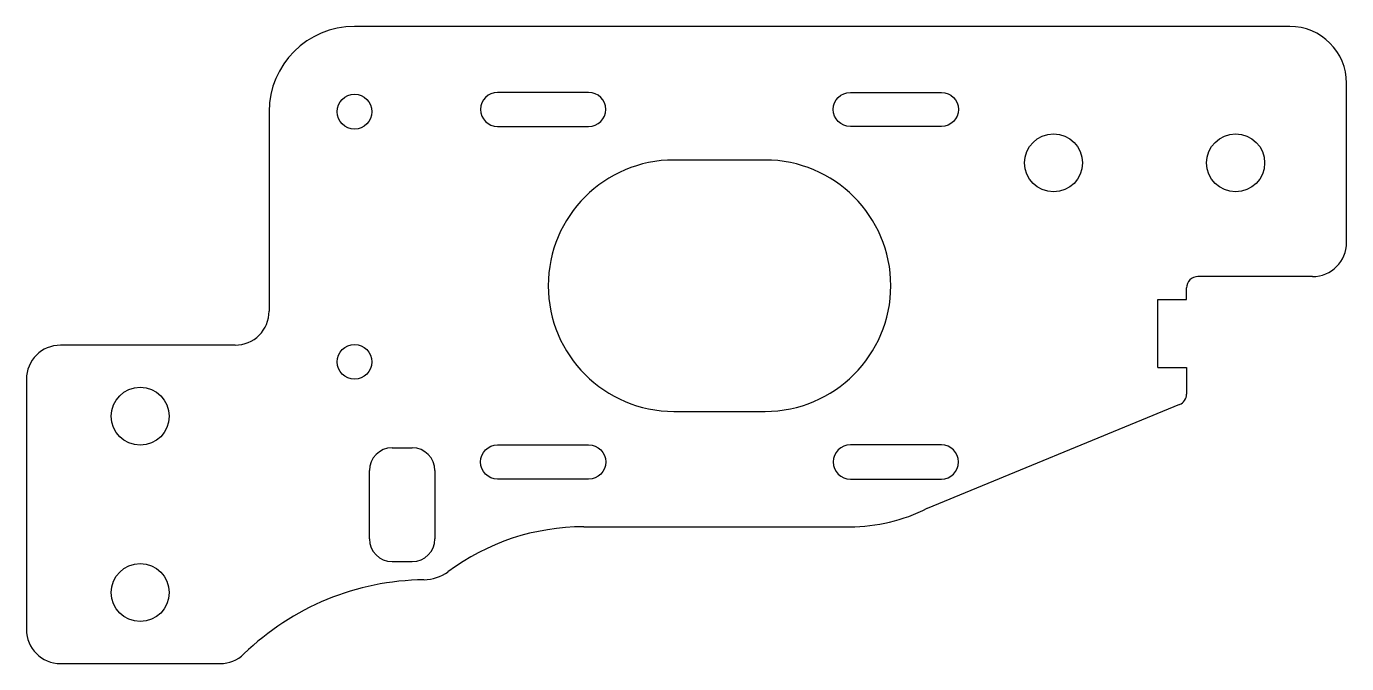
# Model space of a CAD drawing. Header units: millimetres. Extents: x -78 to 38, y 314 to 370.
import ezdxf

# ---------------------------------------------------------------- set-up
doc = ezdxf.new("R2010")
doc.units = ezdxf.units.MM
doc.layers.get('0').update_dxf_attribs({"linetype": 'CONTINUOUS'})

msp = doc.modelspace()

# ---------------------------------------------------------------- linework, layer by layer
for p, q in [((33, 370.03), (-49.17, 370.03)), ((38, 351.03), (38, 365.03)), ((-56.67, 362.53), (-56.67, 345)), ((35, 348.03), (24.94, 348.03)), ((23.94, 346.03), (23.94, 347.03)), ((21.4, 346.03), (23.94, 346.03)), ((21.4, 340.03), (21.4, 346.03)), ((-59.67, 342), (-75, 342)), ((21.4, 340.03), (23.94, 340.03)), ((23.94, 340.03), (23.94, 337.7)), ((-78, 339), (-78, 323.4)), ((23.32, 336.77), (1.14, 327.65)), ((-45.86, 332.97), (-44.1, 332.97)), ((-47.86, 324.97), (-47.86, 330.97)), ((-42.1, 330.97), (-42.1, 324.97)), ((-29.03, 326.03), (-5.64, 326.03)), ((-78, 323.4), (-78, 317)), ((-45.86, 322.97), (-44.1, 322.97)), ((-75, 314), (-60.98, 314))]:
    msp.add_line(p, q)
for points in [[(-28.6, 361.23, 1), (-28.6, 364.23), (-36.6, 364.23, 1), (-36.6, 361.23)], [(2.4, 361.23), (-5.6, 361.23, -1), (-5.6, 364.23), (2.4, 364.23, -1)], [(-13.1, 336.18, 1), (-13.1, 358.28), (-21.1, 358.28, 1), (-21.1, 336.18)], [(-28.6, 330.23), (-36.6, 330.23, -1), (-36.6, 333.23), (-28.6, 333.23, -1)], [(-5.6, 333.23, 1), (-5.6, 330.23), (2.4, 330.23, 1), (2.4, 333.23)]]:
    msp.add_lwpolyline(points, format="xyb", close=True)
for centre, radius in [((-49.17, 362.53), 1.53), ((12.25, 358.03), 2.55), ((28.25, 358.03), 2.55), ((-49.17, 340.53), 1.52), ((-68, 335.75), 2.55), ((-68, 320.25), 2.55)]:
    msp.add_circle(centre, radius)
for centre, radius, start, end in [((-49.17, 362.53), 7.5, 90, 180), ((33, 365.03), 5, 0, 90), ((35, 351.03), 3, -90, 0), ((24.94, 347.03), 1, 90, 180), ((-59.67, 345), 3, -90, 0), ((-75, 339), 3, 90, 180), ((22.94, 337.7), 1, 292.4634, 360), ((-45.86, 330.97), 2, 90, 180), ((-44.1, 330.97), 2, 0, 90), ((-5.64, 341.03), 15, 270, 296.9065), ((-29.03, 306.03), 20, 90, 126.6135), ((-45.86, 324.97), 2, 180, 270), ((-44.1, 324.97), 2, -90, 0), ((-42.84, 298.37), 23, 90.5716, 134.243), ((-43.1, 324.97), 3.6, 270.5716, 306.6135), ((-75, 317), 3, 180, 270), ((-60.98, 317), 3, 270, 314.243)]:
    msp.add_arc(centre, radius, start, end)

doc.saveas('drawing.dxf')
